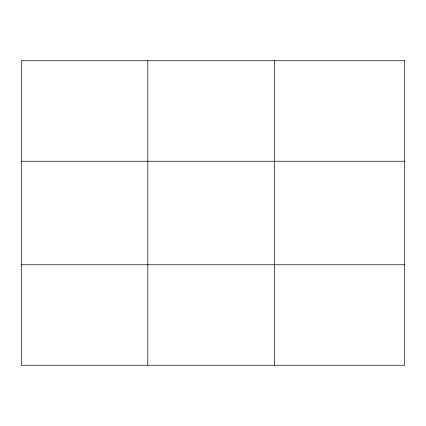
<?xml version="1.0" encoding="UTF-8"?>
<svg xmlns="http://www.w3.org/2000/svg" width="426" height="426" viewBox="0 0 426 426"><rect width="100%" height="100%" fill="white"/><g stroke="black" fill="none" stroke-linecap="round" stroke-linejoin="round"><path stroke-width="0.64" d="M147.822 60.753L147.822 365.247M274.344 60.753L274.344 365.247M21.3 161.236L404.7 161.236M21.3 264.764L404.7 264.764M404.7 60.753L404.7 365.247L21.3 365.247L21.3 60.753L404.7 60.753"/></g></svg>
